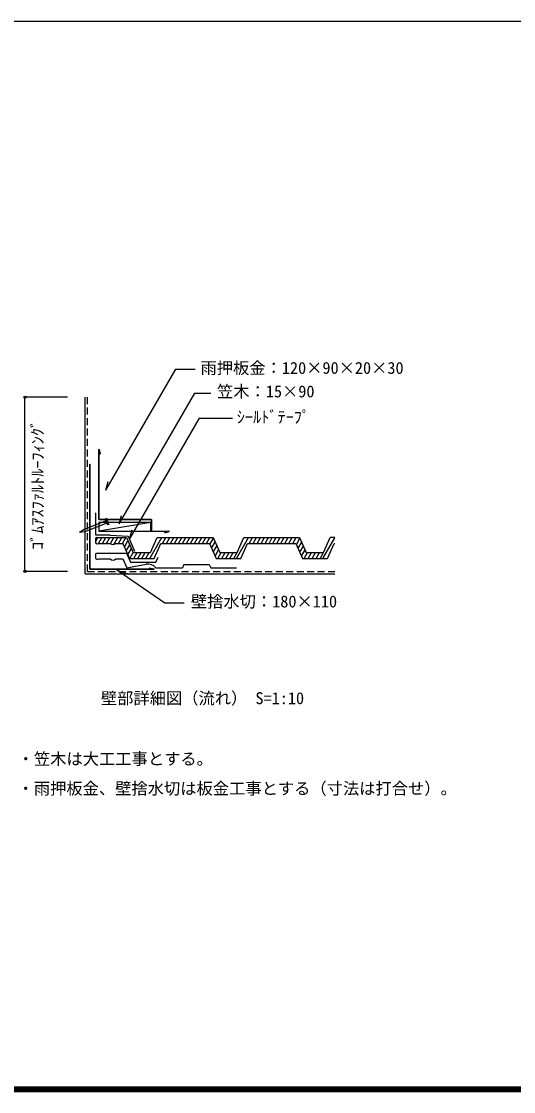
# Model space of a CAD drawing. Units: millimetres, scale not verified. Extents: x -2720 to 4439, y -1779 to 1970.
# Drawn here: x 942 to 1789, y -1779 to 63 of the extents above; entities that cross this region are included whole.
import ezdxf
from ezdxf.enums import TextEntityAlignment as Align

# ---------------------------------------------------------------- set-up
doc = ezdxf.new("R2010")
doc.units = ezdxf.units.MM
doc.header["$LTSCALE"] = 10
doc.header["$PDMODE"] = 32
doc.header["$PDSIZE"] = 4
doc.linetypes.add('DASHED1', pattern=[1.8, 1.2, -0.6])
for name, color, linetype in [('0-0_データ 001', 3, 'Continuous'), ('0-2_データ 003', 5, 'Continuous'), ('0-C_アプローチ', 7, 'Continuous'), ('C-5_表札・看板', 3, 'Continuous')]:
    doc.layers.add(name, color=color, linetype=linetype)
doc.styles.add('ＭＳ ゴシック', font='')
doc.styles.get('ＭＳ ゴシック').set_extended_font_data('MS Gothic')

msp = doc.modelspace()

# ---------------------------------------------------------------- linework, layer by layer
at = {"layer": '0-0_データ 001', "color": 4}
for p, q in [((1087.74, -743.58), (1207.85, -535.55)), ((1207.93, -535.57), (1240.95, -535.57)), ((1021.27, -583.7), (948.11, -583.7)), ((948.11, -883.7), (948.11, -583.7)), ((1110.42, -801.64), (1240.36, -576.64)), ((1240.35, -576.64), (1268.19, -576.64)), ((1248.19, -619.65), (1128.77, -826.55)), ((1248.2, -619.64), (1305.67, -619.64)), ((1087.74, -743.58), (1091.63, -729.09)), ((1070.45, -821.51), (1070.45, -782.56)), ((1110.42, -801.64), (1114.3, -787.15)), ((1094.82, -821.51), (1070.45, -821.51)), ((1128.76, -826.58), (1132.65, -812.09)), ((1021.33, -883.7), (948.11, -883.7)), ((1188.98, -938.22), (1106.6, -881.42)), ((1106.61, -881.42), (1126.9, -888.2)), ((1222.08, -938.4), (1188.98, -938.4))]:
    msp.add_line(p, q, dxfattribs=at)
at = {"layer": '0-0_データ 001'}
for p, q in [((1051.95, -887.7), (1051.95, -583.69)), ((1069.73, -832.45), (1073.79, -825.4)), ((1072.14, -825.4), (1118.48, -825.4)), ((1074.88, -835.42), (1080.67, -825.4)), ((1081.81, -835.33), (1087.54, -825.4)), ((1088.69, -835.33), (1094.42, -825.4)), ((1095.3, -835.77), (1101.29, -825.4)), ((1101.37, -837.17), (1108.16, -825.4)), ((1109.31, -835.33), (1115.04, -825.4)), ((1116.18, -835.33), (1121.91, -825.4)), ((1118.48, -825.4), (1123.08, -825.4)), ((1123.08, -825.4), (1134.56, -851.2)), ((1163.16, -861.12), (1183.78, -825.4)), ((1164.33, -851.2), (1175.82, -825.4)), ((1175.82, -825.4), (1272.05, -825.4)), ((1184.93, -835.33), (1190.66, -825.4)), ((1191.8, -835.33), (1197.53, -825.4)), ((1198.68, -835.33), (1204.41, -825.4)), ((1205.55, -835.33), (1211.28, -825.4)), ((1212.43, -835.33), (1218.16, -825.4)), ((1219.3, -835.33), (1225.03, -825.4)), ((1226.18, -835.33), (1231.91, -825.4)), ((1233.05, -835.33), (1238.78, -825.4)), ((1239.93, -835.33), (1245.65, -825.4)), ((1246.8, -835.33), (1252.53, -825.4)), ((1253.67, -835.33), (1259.4, -825.4)), ((1260.55, -835.33), (1266.28, -825.4)), ((1266.4, -837.1), (1272.53, -826.48)), ((1272.05, -825.4), (1283.54, -851.2)), ((1312.14, -861.12), (1332.76, -825.4)), ((1313.31, -851.2), (1324.79, -825.4)), ((1324.79, -825.4), (1335.12, -825.4)), ((1324.79, -825.4), (1421.03, -825.4)), ((1333.91, -835.33), (1339.63, -825.4)), ((1340.78, -835.33), (1346.51, -825.4)), ((1347.65, -835.33), (1353.38, -825.4)), ((1354.53, -835.33), (1360.26, -825.4)), ((1361.4, -835.33), (1367.13, -825.4)), ((1368.28, -835.33), (1374.01, -825.4)), ((1375.15, -835.33), (1380.88, -825.4)), ((1382.03, -835.33), (1387.76, -825.4)), ((1388.9, -835.33), (1394.63, -825.4)), ((1395.78, -835.33), (1401.51, -825.4)), ((1402.65, -835.33), (1408.38, -825.4)), ((1409.53, -835.33), (1415.25, -825.4)), ((1415.38, -837.1), (1421.51, -826.48)), ((1421.03, -825.4), (1432.52, -851.2)), ((1461.06, -861.12), (1481.43, -825.84)), ((1481.42, -825.4), (1473.72, -825.4)), ((1075.12, -835.33), (1094.8, -835.33)), ((1104.73, -835.33), (1116.63, -835.33)), ((1116.63, -835.33), (1128.12, -861.12)), ((1119.43, -841.61), (1125.56, -830.99)), ((1122.42, -848.33), (1128.56, -837.71)), ((1125.42, -855.05), (1131.55, -844.43)), ((1170.78, -861.12), (1182.26, -835.33)), ((1182.26, -835.33), (1265.61, -835.33)), ((1269.39, -843.82), (1275.53, -833.2)), ((1272.39, -850.54), (1278.52, -839.92)), ((1275.38, -857.27), (1281.51, -846.65)), ((1319.75, -861.12), (1331.24, -835.33)), ((1331.24, -835.33), (1414.59, -835.33)), ((1418.37, -843.82), (1424.5, -833.2)), ((1421.36, -850.54), (1427.5, -839.92)), ((1424.36, -857.27), (1430.49, -846.65)), ((1468.73, -861.12), (1480.21, -835.33)), ((1480.16, -835.33), (1481.42, -835.33)), ((1072.26, -852.27), (1069.84, -853.41)), ((1069.84, -853.41), (1069.84, -861.45)), ((1069.84, -861.45), (1072.91, -863.13)), ((1072.26, -852.27), (1118.6, -852.27)), ((1072.91, -863.13), (1075.24, -862.19)), ((1075.24, -862.19), (1094.92, -862.19)), ((1104.85, -862.19), (1116.75, -862.19)), ((1116.75, -862.19), (1123.59, -877.55)), ((1118.6, -852.27), (1123.2, -852.27)), ((1123.2, -852.27), (1130.03, -867.63)), ((1128.12, -861.12), (1170.78, -861.12)), ((1128.79, -861.12), (1134.52, -851.2)), ((1134.56, -851.2), (1164.33, -851.2)), ((1135.66, -861.12), (1141.39, -851.2)), ((1142.54, -861.12), (1148.27, -851.2)), ((1149.41, -861.12), (1155.14, -851.2)), ((1156.29, -861.12), (1162.01, -851.2)), ((1280.03, -861.12), (1285.76, -851.2)), ((1286.9, -861.12), (1292.63, -851.2)), ((1293.78, -861.12), (1299.5, -851.2)), ((1300.65, -861.12), (1306.38, -851.2)), ((1307.52, -861.12), (1313.25, -851.2)), ((1429, -861.12), (1434.73, -851.2)), ((1435.88, -861.12), (1441.61, -851.2)), ((1442.75, -861.12), (1448.48, -851.2)), ((1449.63, -861.12), (1455.36, -851.2)), ((1456.5, -861.12), (1462.23, -851.2)), ((1123.59, -877.55), (1156.78, -870.97)), ((1173.75, -877.55), (1219.2, -877.55)), ((1221.96, -871.63), (1219.2, -877.55)), ((1221.96, -871.63), (1265.56, -871.63)), ((1051.95, -887.7), (1481.35, -887.7))]:
    msp.add_line(p, q, dxfattribs=at)
at = {"layer": '0-0_データ 001', "color": 5, "linetype": 'DASHED1'}
for p, q in [((1055.95, -883.69), (1055.95, -583.69)), ((1055.95, -883.7), (1481.35, -883.7))]:
    msp.add_line(p, q, dxfattribs=at)
at = {"layer": '0-0_データ 001', "color": 2}
msp.add_line((948.12, -875.2), (948.12, -600.2), dxfattribs=at)
at = {"layer": '0-0_データ 001', "color": 7}
for p, q in [((1075.34, -793.87), (1075.34, -673.87)), ((1075.75, -793.87), (1075.75, -673.87)), ((1076.14, -673.81), (1077.46, -681.29)), ((1059.94, -879.29), (1059.94, -699.29)), ((1059.95, -699.29), (1060.34, -699.29)), ((1060.35, -879.3), (1060.35, -699.3)), ((1165.14, -799.45), (1075.14, -799.45)), ((1075.14, -799.45), (1075.14, -814.45)), ((1075.76, -794.26), (1075.6, -794.26)), ((1075.76, -793.87), (1165.76, -793.87)), ((1075.76, -794.26), (1165.76, -794.26)), ((1165.14, -814.45), (1165.14, -799.45)), ((1165.76, -794.26), (1165.76, -814.26)), ((1166.11, -794.26), (1166.11, -814.26)), ((1075.14, -814.45), (1165.14, -814.45)), ((1166.12, -814.26), (1196.12, -814.26)), ((1166.12, -814.62), (1196.12, -814.62)), ((1188.9, -817.12), (1196.2, -815.05)), ((1196.1, -814.66), (1196.12, -814.62)), ((1060.35, -879.31), (1170.35, -879.31)), ((1060.35, -879.71), (1170.35, -879.71)), ((1162.85, -877.73), (1162.78, -878.13)), ((1162.78, -878.13), (1170.29, -879.3)), ((1162.85, -877.73), (1170.35, -878.9))]:
    msp.add_line(p, q, dxfattribs=at)
at = {"layer": '0-0_データ 001', "color": 5}
for p, q in [((1087.8, -796.74), (1049.9, -811.49)), ((1089.25, -800.46), (1051.35, -815.22)), ((1165.14, -799.46), (1075.15, -814.45)), ((1088.39, -792.75), (1086.53, -793.47)), ((1086.53, -793.47), (1090.52, -803.72)), ((1088.39, -792.75), (1092.38, -803)), ((1092.38, -803), (1090.52, -803.72)), ((1049.9, -811.49), (1041.93, -816.74)), ((1051.35, -815.22), (1041.93, -816.74))]:
    msp.add_line(p, q, dxfattribs=at)
at = {"layer": '0-0_データ 001', "color": 7}
for points in [[(1075.74, -673.88), (1077.07, -681.37), (1077.46, -681.3)], [(1188.9, -817.12), (1188.78, -816.74), (1196.09, -814.66)]]:
    msp.add_lwpolyline(points, dxfattribs=at)
at = {"layer": '0-0_データ 001'}
for points in [[(1072.14, -825.4), (1069.73, -826.54), (1069.73, -834.59), (1072.79, -836.26), (1075.12, -835.33)], [(1283.54, -851.2), (1313.31, -851.2), (1324.79, -825.4)], [(1432.52, -851.2), (1462.28, -851.2), (1473.77, -825.4)], [(1265.61, -835.33), (1277.1, -861.12), (1319.75, -861.12)], [(1319.75, -861.12), (1331.24, -835.33), (1335.12, -835.33)], [(1414.59, -835.33), (1426.07, -861.12), (1468.73, -861.12)], [(1130.03, -867.63), (1173.75, -867.63), (1177.43, -859.35)], [(1265.56, -871.63), (1268.32, -877.55), (1312.32, -877.55)]]:
    msp.add_lwpolyline(points, dxfattribs=at)
at = {"layer": '0-0_データ 001', "color": 4}
msp.add_lwpolyline([(1094.82, -821.51), (1125.63, -822.78), (1137.01, -848.88)], dxfattribs=at)
at = {"layer": '0-0_データ 001', "color": 7}
for centre, start, end in [((1075.74, -673.88), 10.03732, 180), ((1075.74, -793.88), 180, 251.28654), ((1165.71, -794.28), 1.4761, 81.18607), ((1166.16, -814.22), 186.18607, 265.3141), ((1166.16, -814.22), 270, 276.18607), ((1196.09, -814.66), 285.84332, 88.18607), ((1060.35, -879.3), 180, 270), ((1170.29, -879.3), 278.81393, 81.15668)]:
    msp.add_arc(centre, 0.4, start, end, dxfattribs=at)
at = {"layer": '0-0_データ 001'}
for centre, radius, start, end in [((1099.77, -830.28), 7.08, 225.49459, 314.50541), ((1099.89, -857.15), 7.08, 225.49459, 314.50541), ((1159.47, -889.29), 18.52, 39.34099, 98.3589)]:
    msp.add_arc(centre, radius, start, end, dxfattribs=at)
at = {"layer": '0-0_データ 001', "color": 4}
for p in [(948.11, -583.7), (948.11, -883.7)]:
    msp.add_point(p, dxfattribs=at)
at = {"layer": '0-2_データ 003', "color": 7}
msp.add_line((2770, 63.09), (-2670, 63.09), dxfattribs=at)
at = {"layer": 'C-5_表札・看板'}
for p, q in [((-2720, -1771), (2810, -1771)), ((-2720, -1772.33), (2810, -1772.33)), ((-2720, -1773.67), (2810, -1773.67)), ((-2720, -1775), (2810, -1775)), ((-2720, -1776.33), (2810, -1776.33)), ((-2720, -1777.67), (2810, -1777.67)), ((-2720, -1779), (2810, -1779))]:
    msp.add_line(p, q, dxfattribs=at)

# ---------------------------------------------------------------- texts
at = {"layer": '0-0_データ 001', "color": 7, "style": 'ＭＳ ゴシック'}
for s, p in [('雨押板金：120×90×20×30', (1250.39, -549.75)), ('笠木：15×90', (1278.8, -590.24)), ('ｼｰﾙﾄﾞﾃｰﾌﾟ', (1312.82, -634.32)), ('壁捨水切：180×110', (1233.72, -951.8)), ('・笠木は大工工事とする。', (935.71, -1222.69)), ('・雨押板金、壁捨水切は板金工事とする（寸法は打合せ）。', (935.5, -1273.67))]:
    msp.add_text(s, height=20.53, dxfattribs=at).set_placement(p, align=Align.BOTTOM_LEFT)
msp.add_text('ｺﾞﾑｱｽﾌｧﾙﾄﾙｰﾌｨﾝｸﾞ', height=20.53, rotation=90, dxfattribs=at).set_placement((986.37, -846.8), align=Align.BOTTOM_LEFT)
at = {"layer": '0-C_アプローチ', "style": 'ＭＳ ゴシック'}
msp.add_text('壁部詳細図（流れ） S=1:10', height=20.53, dxfattribs=at).set_placement((1078.94, -1118.29), align=Align.BOTTOM_LEFT)

doc.saveas('drawing.dxf')
